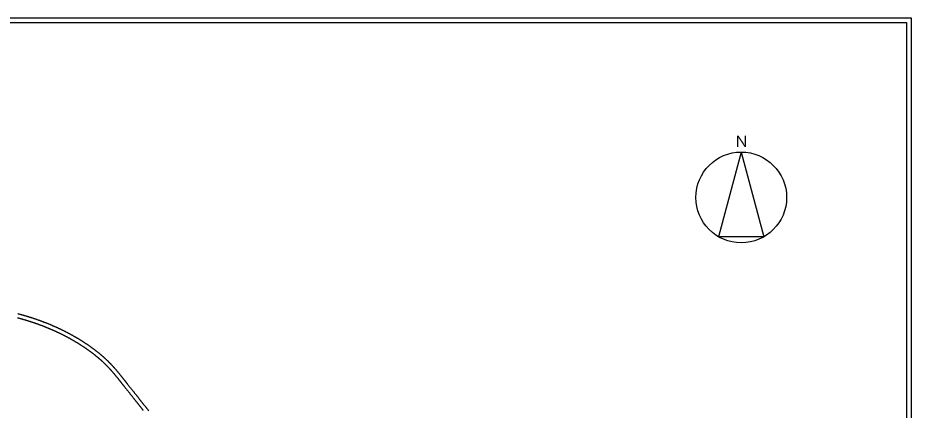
# Model space of a CAD drawing. Units: millimetres at full size, sheet at 1:300; details may follow other scales. Extents: x -143947 to 121650, y -84600 to 84600.
# Drawn here: x 33038 to 121650, y 45718 to 84600 of the extents above; entities that cross this region are included whole.
import ezdxf
from ezdxf.enums import TextEntityAlignment as Align

# ---------------------------------------------------------------- set-up
doc = ezdxf.new("R2010")
doc.units = ezdxf.units.MM
doc.header["$LTSCALE"] = 300
for name, color, linetype, lineweight in [('0-7_ハッチ', 3, 'Continuous', 25), ('3-F_外構', 3, 'Continuous', 25), ('F-8', 5, 'Continuous', 25)]:
    doc.layers.add(name, color=color, linetype=linetype, lineweight=lineweight)
doc.styles.add('ＭＳ ゴシック', font='')
doc.styles.get('ＭＳ ゴシック').set_extended_font_data('MS Gothic')

msp = doc.modelspace()

# ---------------------------------------------------------------- linework, layer by layer
at = {"layer": '0-7_ハッチ'}
for points in [[(33020.3, 55284), (33062.7, 55273.1), (33105.1, 55262.1), (33147.4, 55251), (33189.8, 55239.8), (33232.2, 55228.6), (33274.6, 55217.2), (33317, 55205.8), (33359.5, 55194.3), (33401.9, 55182.7), (33444.3, 55171), (33486.8, 55159.2), (33529.2, 55147.3), (33571.7, 55135.3), (33614.1, 55123.3), (33656.6, 55111.1), (33699, 55098.9), (33741.5, 55086.6), (33783.9, 55074.2), (33826.4, 55061.7)], [(33826.4, 55061.7), (33868.8, 55049.2), (33911.2, 55036.5), (33953.6, 55023.8), (33996, 55011), (34038.4, 54998.1), (34080.8, 54985.1), (34123.2, 54972.1), (34165.5, 54958.9), (34207.9, 54945.7), (34250.2, 54932.4), (34292.5, 54919.1), (34334.8, 54905.6), (34377, 54892.1), (34419.3, 54878.5), (34461.5, 54864.8), (34503.7, 54851), (34545.9, 54837.2), (34588, 54823.3), (34630.1, 54809.3), (34672.2, 54795.2), (34714.2, 54781.1), (34756.3, 54766.9), (34798.2, 54752.6), (34840.2, 54738.2), (34882.1, 54723.8), (34924, 54709.2), (34965.8, 54694.7), (35007.6, 54680), (35049.4, 54665.3), (35091.1, 54650.5), (35132.8, 54635.6), (35174.5, 54620.6), (35216.1, 54605.6), (35257.7, 54590.5), (35299.2, 54575.4), (35340.7, 54560.1), (35382.1, 54544.8), (35423.5, 54529.5), (35464.8, 54514)], [(33004.3, 54875), (33045.9, 54864.1), (33087.5, 54853.1), (33129.2, 54842.1), (33170.9, 54830.9), (33212.5, 54819.7), (33254.2, 54808.4), (33295.9, 54796.9), (33337.6, 54785.4), (33379.4, 54773.9), (33421.1, 54762.2), (33462.8, 54750.4), (33504.5, 54738.6), (33546.3, 54726.6), (33588, 54714.6), (33629.7, 54702.5), (33671.5, 54690.3), (33713.2, 54678.1)], [(33713.2, 54678.1), (33754.9, 54665.7), (33796.6, 54653.3), (33838.3, 54640.8), (33880, 54628.2), (33921.7, 54615.5), (33963.4, 54602.7), (34005.1, 54589.9), (34046.7, 54577), (34088.4, 54564), (34130, 54550.9), (34171.6, 54537.8), (34213.2, 54524.5), (34254.7, 54511.2), (34296.3, 54497.9), (34337.8, 54484.4), (34379.3, 54470.9), (34420.8, 54457.2), (34462.2, 54443.6), (34503.6, 54429.8), (34545, 54416), (34586.4, 54402.1), (34627.7, 54388.1), (34669, 54374), (34710.3, 54359.9), (34751.5, 54345.7), (34792.7, 54331.4), (34833.8, 54317.1), (34875, 54302.7), (34916, 54288.2), (34957.1, 54273.6), (34998.1, 54259), (35039, 54244.3), (35079.9, 54229.5), (35120.8, 54214.7), (35161.6, 54199.8), (35202.4, 54184.8), (35243.2, 54169.7), (35283.9, 54154.6), (35324.5, 54139.4)], [(35324.5, 54139.4), (35365.1, 54124.2), (35405.6, 54108.9), (35446.1, 54093.5), (35486.6, 54078), (35527, 54062.5), (35567.3, 54046.9), (35607.6, 54031.2), (35647.9, 54015.5), (35688.1, 53999.7), (35728.2, 53983.9), (35768.3, 53967.9), (35808.4, 53951.9), (35848.3, 53935.9), (35888.3, 53919.7), (35928.2, 53903.5), (35968, 53887.3), (36007.7, 53870.9), (36047.5, 53854.5), (36087.1, 53838.1), (36126.7, 53821.5), (36166.3, 53804.9), (36205.8, 53788.3), (36245.2, 53771.5), (36284.6, 53754.7), (36323.9, 53737.9), (36363.2, 53720.9), (36402.4, 53703.9), (36441.6, 53686.8), (36480.7, 53669.7), (36519.7, 53652.5), (36558.7, 53635.2), (36597.6, 53617.9), (36636.5, 53600.5), (36675.4, 53583), (36714.1, 53565.4), (36752.9, 53547.8), (36791.5, 53530.1), (36830.1, 53512.4), (36868.7, 53494.5)], [(35464.8, 54514), (35506.1, 54498.5), (35547.4, 54482.9), (35588.6, 54467.3), (35629.7, 54451.5), (35670.8, 54435.7), (35711.9, 54419.9), (35752.9, 54403.9), (35793.8, 54387.9), (35834.7, 54371.9), (35875.6, 54355.7), (35916.4, 54339.5), (35957.1, 54323.2), (35997.8, 54306.9), (36038.5, 54290.5), (36079.1, 54274), (36119.6, 54257.4), (36160.1, 54240.8), (36200.5, 54224.1), (36240.9, 54207.3), (36281.2, 54190.5), (36321.4, 54173.6), (36361.7, 54156.6), (36401.8, 54139.6), (36441.9, 54122.5), (36482, 54105.3), (36522, 54088.1), (36561.9, 54070.7), (36601.8, 54053.3), (36641.6, 54035.9), (36681.4, 54018.4), (36721.1, 54000.8), (36760.8, 53983.1), (36800.4, 53965.4), (36839.9, 53947.6), (36879.4, 53929.7), (36918.9, 53911.7), (36958.3, 53893.7), (36997.6, 53875.6), (37036.9, 53857.5)], [(36868.7, 53494.5), (36907.2, 53476.7), (36945.6, 53458.7), (36984, 53440.7), (37022.4, 53422.6), (37060.7, 53404.4), (37098.9, 53386.2), (37137.1, 53367.8), (37175.2, 53349.5), (37213.3, 53331), (37251.3, 53312.5), (37289.3, 53293.9), (37327.2, 53275.3), (37365.1, 53256.5), (37402.9, 53237.7), (37440.6, 53218.9), (37478.4, 53199.9), (37516, 53180.9), (37553.6, 53161.8), (37591.2, 53142.7), (37628.7, 53123.5), (37666.2, 53104.2), (37703.6, 53084.8), (37740.9, 53065.4), (37778.2, 53045.9), (37815.5, 53026.3), (37852.7, 53006.6), (37889.8, 52986.9), (37926.9, 52967.1), (37964, 52947.3), (38001, 52927.3), (38037.9, 52907.3), (38074.8, 52887.2), (38111.7, 52867.1), (38148.5, 52846.9), (38185.2, 52826.6), (38221.9, 52806.2), (38258.6, 52785.8), (38295.2, 52765.3), (38331.7, 52744.7)], [(37036.9, 53857.5), (37076.1, 53839.2), (37115.3, 53820.9), (37154.4, 53802.6), (37193.5, 53784.1), (37232.5, 53765.6), (37271.5, 53747), (37310.4, 53728.3), (37349.3, 53709.6), (37388.1, 53690.8), (37426.8, 53671.9), (37465.5, 53653), (37504.2, 53634), (37542.8, 53614.9), (37581.3, 53595.7), (37619.8, 53576.5), (37658.2, 53557.2), (37696.6, 53537.8), (37735, 53518.4), (37773.3, 53498.8), (37811.5, 53479.2), (37849.7, 53459.6), (37887.8, 53439.8), (37925.9, 53420), (37963.9, 53400.1), (38001.9, 53380.2), (38039.8, 53360.1), (38077.7, 53340), (38115.6, 53319.8), (38153.3, 53299.6), (38191.1, 53279.3), (38228.7, 53258.9), (38266.4, 53238.4), (38303.9, 53217.9), (38341.5, 53197.2), (38378.9, 53176.6), (38416.3, 53155.8), (38453.7, 53135), (38491, 53114.1), (38528.3, 53093.1)], [(38331.7, 52744.7), (38368.2, 52724.1), (38404.6, 52703.4), (38441, 52682.6), (38477.3, 52661.7), (38513.6, 52640.8), (38549.8, 52619.8), (38586, 52598.8), (38622.1, 52577.6), (38658.2, 52556.4), (38694.2, 52535.2), (38730.1, 52513.8), (38766, 52492.4), (38801.9, 52470.9), (38837.6, 52449.4), (38873.4, 52427.8), (38909, 52406.1), (38944.6, 52384.4), (38980.2, 52362.6), (39015.6, 52340.7), (39051, 52318.8), (39086.4, 52296.7), (39121.7, 52274.7), (39156.9, 52252.5), (39192.1, 52230.3), (39227.2, 52208.1), (39262.2, 52185.7), (39297.1, 52163.3), (39332, 52140.9), (39366.8, 52118.4), (39401.6, 52095.8), (39436.3, 52073.1), (39470.9, 52050.4), (39505.4, 52027.7), (39539.8, 52004.9), (39574.2, 51982), (39608.5, 51959), (39642.7, 51936), (39676.9, 51912.9), (39710.9, 51889.8)], [(38528.3, 53093.1), (38565.5, 53072), (38602.7, 53050.9), (38639.8, 53029.7), (38676.8, 53008.4), (38713.8, 52987.1), (38750.8, 52965.7), (38787.7, 52944.2), (38824.5, 52922.7), (38861.3, 52901), (38898, 52879.4), (38934.7, 52857.6), (38971.3, 52835.7), (39007.8, 52813.8), (39044.3, 52791.9), (39080.8, 52769.8), (39117.2, 52747.7), (39153.5, 52725.5), (39189.7, 52703.3), (39225.9, 52680.9), (39262.1, 52658.6), (39298.2, 52636.1), (39334.2, 52613.6), (39370.1, 52591), (39406, 52568.3), (39441.8, 52545.6), (39477.6, 52522.8), (39513.3, 52499.9), (39548.9, 52477), (39584.4, 52454), (39619.9, 52430.9), (39655.3, 52407.8), (39690.7, 52384.6), (39725.9, 52361.4), (39761.1, 52338.1), (39796.3, 52314.7), (39831.3, 52291.2), (39866.3, 52267.7), (39901.2, 52244.2), (39936, 52220.5)], [(39710.9, 51889.8), (39744.9, 51866.6), (39778.8, 51843.4), (39812.6, 51820.1), (39846.3, 51796.8), (39880, 51773.4), (39913.5, 51749.9), (39947, 51726.4), (39980.4, 51702.8), (40013.6, 51679.2), (40046.8, 51655.5), (40079.9, 51631.8), (40112.9, 51608), (40145.8, 51584.2), (40178.6, 51560.3), (40211.3, 51536.3), (40244, 51512.3), (40276.5, 51488.3), (40308.9, 51464.2), (40341.2, 51440.1), (40373.4, 51415.9), (40405.5, 51391.6), (40437.4, 51367.4), (40469.3, 51343), (40501.1, 51318.6), (40532.7, 51294.2), (40564.3, 51269.7), (40595.7, 51245.2), (40627, 51220.7), (40658.2, 51196.1), (40689.3, 51171.4), (40720.3, 51146.7), (40751.2, 51121.9), (40781.9, 51097.2), (40812.5, 51072.3), (40843, 51047.4), (40873.4, 51022.5), (40903.7, 50997.6), (40933.8, 50972.6), (40963.8, 50947.5)], [(39936, 52220.5), (39970.7, 52196.8), (40005.4, 52173.1), (40039.9, 52149.3), (40074.4, 52125.4), (40108.8, 52101.4), (40143.1, 52077.4), (40177.4, 52053.4), (40211.5, 52029.3), (40245.6, 52005.1), (40279.5, 51980.9), (40313.4, 51956.6), (40347.2, 51932.2), (40380.9, 51907.8), (40414.5, 51883.3), (40448, 51858.8), (40481.4, 51834.2), (40514.7, 51809.6), (40547.9, 51784.9), (40581, 51760.2), (40614, 51735.4), (40646.9, 51710.5), (40679.7, 51685.6), (40712.4, 51660.7), (40745, 51635.6), (40777.5, 51610.6), (40809.9, 51585.5), (40842.2, 51560.3), (40874.3, 51535.1), (40906.4, 51509.8), (40938.3, 51484.5), (40970.1, 51459.1), (41001.8, 51433.7), (41033.4, 51408.2), (41064.9, 51382.6), (41096.3, 51357.1), (41127.5, 51331.4), (41158.7, 51305.7), (41189.7, 51280), (41220.5, 51254.2)], [(40963.8, 50947.5), (40993.7, 50922.4), (41023.5, 50897.3), (41053.1, 50872.1), (41082.6, 50846.9), (41112, 50821.6), (41141.3, 50796.3), (41170.4, 50771), (41199.4, 50745.6), (41228.3, 50720.2), (41257, 50694.7), (41285.7, 50669.2), (41314.2, 50643.7), (41342.5, 50618.1), (41370.8, 50592.5), (41398.9, 50566.8), (41426.9, 50541.1), (41454.7, 50515.4), (41482.4, 50489.6), (41510, 50463.7), (41537.5, 50437.9), (41564.9, 50412), (41592.1, 50386), (41619.2, 50360), (41646.1, 50334), (41673, 50307.9), (41699.7, 50281.8), (41726.3, 50255.7), (41752.7, 50229.5), (41779.1, 50203.2), (41805.3, 50177), (41831.4, 50150.6), (41857.4, 50124.3), (41883.3, 50097.9), (41909, 50071.4), (41934.6, 50045), (41960.2, 50018.4), (41985.6, 49991.9), (42010.9, 49965.3), (42036, 49938.6)], [(41220.5, 51254.2), (41251.3, 51228.4), (41282, 51202.5), (41312.5, 51176.6), (41342.9, 51150.6), (41373.2, 51124.6), (41403.3, 51098.5), (41433.3, 51072.4), (41463.2, 51046.3), (41493, 51020), (41522.7, 50993.8), (41552.2, 50967.5), (41581.6, 50941.1), (41610.9, 50914.7), (41640, 50888.3), (41669, 50861.8), (41697.9, 50835.3), (41726.7, 50808.7), (41755.3, 50782.1), (41783.8, 50755.4), (41812.2, 50728.7), (41840.4, 50701.9), (41868.5, 50675.1), (41896.5, 50648.2), (41924.4, 50621.4), (41952.1, 50594.4), (41979.7, 50567.4), (42007.2, 50540.4), (42034.5, 50513.3), (42061.8, 50486.2), (42088.9, 50459.1), (42115.8, 50431.9), (42142.7, 50404.7), (42169.4, 50377.4), (42196, 50350.1), (42222.5, 50322.7), (42248.8, 50295.3), (42275.1, 50267.9), (42301.2, 50240.4), (42327.2, 50212.9)], [(42036, 49938.6), (42061.1, 49911.9), (42086.1, 49885.2), (42110.9, 49858.4), (42135.7, 49831.6), (42160.3, 49804.7), (42184.9, 49777.8), (42209.3, 49750.9), (42233.7, 49723.9), (42257.9, 49696.9), (42282.1, 49669.8), (42306.2, 49642.7), (42330.2, 49615.5), (42354, 49588.4), (42377.9, 49561.1), (42401.6, 49533.8), (42425.2, 49506.5), (42448.8, 49479.2), (42472.3, 49451.8), (42495.7, 49424.3), (42519, 49396.9), (42542.3, 49369.4), (42565.5, 49341.8), (42588.6, 49314.2), (42611.7, 49286.6), (42634.7, 49259), (42657.7, 49231.3), (42680.6, 49203.6), (42703.4, 49175.9), (42726.2, 49148.1), (42748.9, 49120.3), (42771.6, 49092.5), (42794.2, 49064.6), (42816.8, 49036.8), (42839.4, 49008.9), (42861.9, 48981), (42884.3, 48953.1), (42906.7, 48925.1), (42929.1, 48897.2), (42951.5, 48869.3)], [(42327.2, 50212.9), (42353.1, 50185.4), (42378.8, 50157.8), (42404.5, 50130.1), (42430, 50102.5), (42455.4, 50074.8), (42480.7, 50047), (42505.9, 50019.3), (42531, 49991.5), (42556, 49963.6), (42580.9, 49935.8), (42605.6, 49907.9), (42630.3, 49880), (42654.9, 49852), (42679.3, 49824), (42703.7, 49796), (42728, 49768), (42752.1, 49739.9), (42776.2, 49711.8), (42800.2, 49683.7), (42824.1, 49655.6), (42848, 49627.4), (42871.7, 49599.2), (42895.3, 49571), (42918.9, 49542.8), (42942.4, 49514.6), (42965.8, 49486.3), (42989.2, 49458.1), (43012.4, 49429.8), (43035.6, 49401.6), (43058.8, 49373.3), (43081.8, 49345), (43104.8, 49316.7), (43127.7, 49288.4), (43150.6, 49260.2), (43173.4, 49231.9), (43196.1, 49203.6), (43218.8, 49175.4), (43241.4, 49147.1), (43264, 49118.9)], [(42951.5, 48869.3), (42973.7, 48841.3), (42996, 48813.4), (43018.2, 48785.4), (43040.4, 48757.5), (43062.6, 48729.6), (43084.7, 48701.7), (43106.8, 48673.8), (43128.8, 48646), (43150.8, 48618.2), (43172.7, 48590.4), (43194.6, 48562.6), (43216.5, 48535), (43238.3, 48507.3), (43260.1, 48479.8), (43281.8, 48452.3), (43303.4, 48424.9), (43325, 48397.5), (43346.5, 48370.3), (43368, 48343.2), (43389.3, 48316.2), (43410.6, 48289.3), (43431.8, 48262.6), (43452.8, 48236), (43473.8, 48209.6), (43494.6, 48183.3), (43515.3, 48157.2), (43535.9, 48131.4), (43556.2, 48105.7), (43576.5, 48080.3)], [(43264, 49118.9), (43286.5, 49090.7), (43309, 49062.5), (43331.4, 49034.3), (43353.7, 49006.2), (43376, 48978.1), (43398.2, 48950.1), (43420.4, 48922.1), (43442.5, 48894.1), (43464.6, 48866.2), (43486.6, 48838.4), (43508.5, 48810.6), (43530.4, 48782.8), (43552.3, 48755.2), (43574, 48727.6), (43595.7, 48700.2), (43617.3, 48672.8), (43638.9, 48645.5), (43660.4, 48618.3), (43681.7, 48591.3), (43703, 48564.4), (43724.2, 48537.6), (43745.3, 48510.9), (43766.3, 48484.4), (43787.2, 48458.1), (43807.9, 48432), (43828.5, 48406), (43849, 48380.2), (43869.3, 48354.7), (43889.5, 48329.3)], [(43576.2, 48082), (43611.6, 48038.1), (43646.6, 47994.7), (43681.2, 47951.7), (43715.3, 47909.2), (43749.1, 47867.1), (43782.6, 47825.4), (43815.6, 47784.1), (43848.4, 47743.2), (43880.7, 47702.6), (43912.8, 47662.4), (43944.6, 47622.6), (43976.1, 47583), (44007.3, 47543.8), (44038.2, 47504.9), (44068.9, 47466.3), (44099.3, 47427.9), (44129.5, 47389.8), (44159.5, 47352), (44189.3, 47314.5), (44218.8, 47277.1), (44248.1, 47240.1), (44277.3, 47203.2), (44306.3, 47166.6), (44335, 47130.1), (44363.7, 47093.9), (44392.1, 47057.9), (44420.4, 47022), (44448.6, 46986.3), (44476.6, 46950.8), (44504.5, 46915.5), (44532.2, 46880.4), (44559.9, 46845.3), (44587.4, 46810.5), (44614.8, 46775.8), (44642, 46741.2), (44669.2, 46706.8), (44696.3, 46672.5), (44723.2, 46638.3), (44750.1, 46604.2)], [(43887.4, 48333.3), (43922.9, 48289.3), (43958.1, 48245.6), (43992.9, 48202.4), (44027.2, 48159.7), (44061.2, 48117.4), (44094.7, 48075.5), (44128, 48034), (44160.8, 47992.9), (44193.4, 47952.2), (44225.6, 47911.8), (44257.5, 47871.8), (44289.1, 47832.1), (44320.4, 47792.8), (44351.4, 47753.7), (44382.2, 47715), (44412.7, 47676.5), (44443, 47638.3), (44473, 47600.4), (44502.8, 47562.8), (44532.4, 47525.4), (44561.8, 47488.2), (44591.1, 47451.3), (44620.1, 47414.6), (44648.9, 47378.1), (44677.6, 47341.8), (44706.1, 47305.8), (44734.4, 47269.9), (44762.6, 47234.2), (44790.6, 47198.7), (44818.5, 47163.3), (44846.3, 47128.1), (44873.9, 47093.1), (44901.4, 47058.3), (44928.8, 47023.5)], [(44928.8, 47023.5), (44956.1, 46989), (44983.2, 46954.5), (45010.3, 46920.2), (45037.2, 46886.1), (45064.1, 46852), (45090.9, 46818.1), (45117.6, 46784.3), (45144.2, 46750.6), (45170.7, 46717), (45197.1, 46683.6), (45223.5, 46650.2), (45249.8, 46616.9), (45276, 46583.7), (45302.1, 46550.6), (45328.2, 46517.6), (45354.3, 46484.7), (45380.2, 46451.9), (45406.1, 46419.1), (45432, 46386.5), (45457.8, 46353.9), (45483.5, 46321.3), (45509.2, 46288.9), (45534.9, 46256.5), (45560.5, 46224.2), (45586, 46191.9), (45611.6, 46159.7), (45637, 46127.6), (45662.4, 46095.5), (45687.8, 46063.5), (45713.2, 46031.5), (45738.5, 45999.6), (45763.8, 45967.7), (45789, 45935.9), (45814.2, 45904.1), (45839.4, 45872.4), (45864.5, 45840.7), (45889.6, 45809.1), (45914.7, 45777.5), (45939.8, 45745.9)], [(44750.1, 46604.2), (44776.9, 46570.3), (44803.6, 46536.5), (44830.2, 46502.8), (44856.8, 46469.1), (44883.2, 46435.6), (44909.6, 46402.2), (44935.9, 46368.9), (44962.2, 46335.7), (44988.3, 46302.6), (45014.5, 46269.6), (45040.5, 46236.6), (45066.5, 46203.8), (45092.4, 46171), (45118.3, 46138.3), (45144.1, 46105.6), (45169.9, 46073.1), (45195.6, 46040.6), (45221.3, 46008.2), (45246.9, 45975.8), (45272.5, 45943.5), (45298, 45911.3), (45323.5, 45879.1), (45349, 45847), (45374.4, 45815), (45399.8, 45783), (45425.1, 45751), (45450.4, 45719.1), (45475.6, 45687.3)], [(45939.8, 45745.9), (45964.8, 45714.4), (45989.8, 45682.9), (46014.8, 45651.4)]]:
    msp.add_lwpolyline(points, dxfattribs=at)
at = {"layer": '3-F_外構'}
msp.add_line((104795.9, 71301), (102545.9, 62903.9), dxfattribs=at)
msp.add_lwpolyline([(104795.9, 71301), (107045.9, 62903.9), (102545.9, 62903.9)], dxfattribs=at)
msp.add_circle((104795.9, 66801), 4500, dxfattribs=at)
at = {"layer": 'F-8'}
for p, q in [((-117150, 84600), (121650, 84600)), ((121650, 84600), (121650, -84600)), ((-116700, 84150), (121200, 84150)), ((121200, 84150), (121200, -77400))]:
    msp.add_line(p, q, dxfattribs=at)

# ---------------------------------------------------------------- texts
at = {"layer": '3-F_外構', "color": 7, "style": 'ＭＳ ゴシック'}
msp.add_text('Ｎ', height=1100, rotation=180, dxfattribs=at).set_placement((105583.9, 73245.7), align=Align.BOTTOM_LEFT)

doc.saveas('drawing.dxf')
